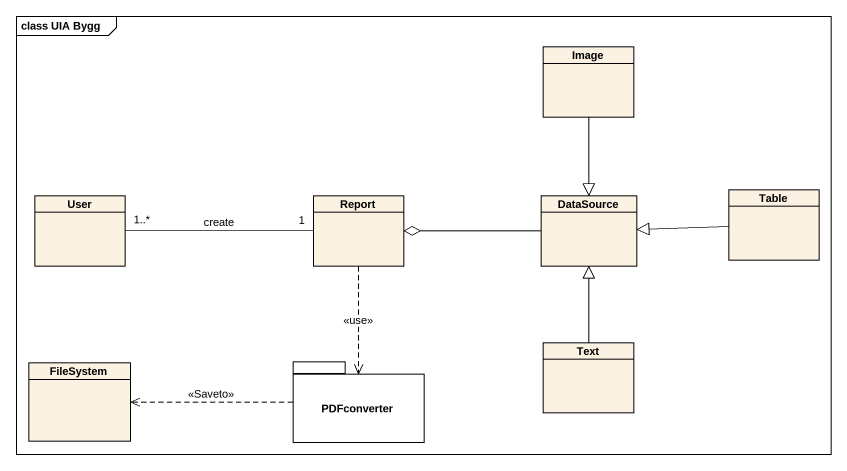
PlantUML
@startuml
mainframe class UIA Bygg
hide circle
hide empty members
class Image
class User
class Report
class DataSource
class Table
class FileSystem
package PDFconverter {
}
class Text
Image --|> DataSource
Report "1" -left- "1..*" User : create
Report ..> PDFconverter : <<use>>
DataSource -left-o Report
Table -left-|> DataSource
PDFconverter .left.> FileSystem : <<Saveto>>
Text -up-|> DataSource
@enduml
